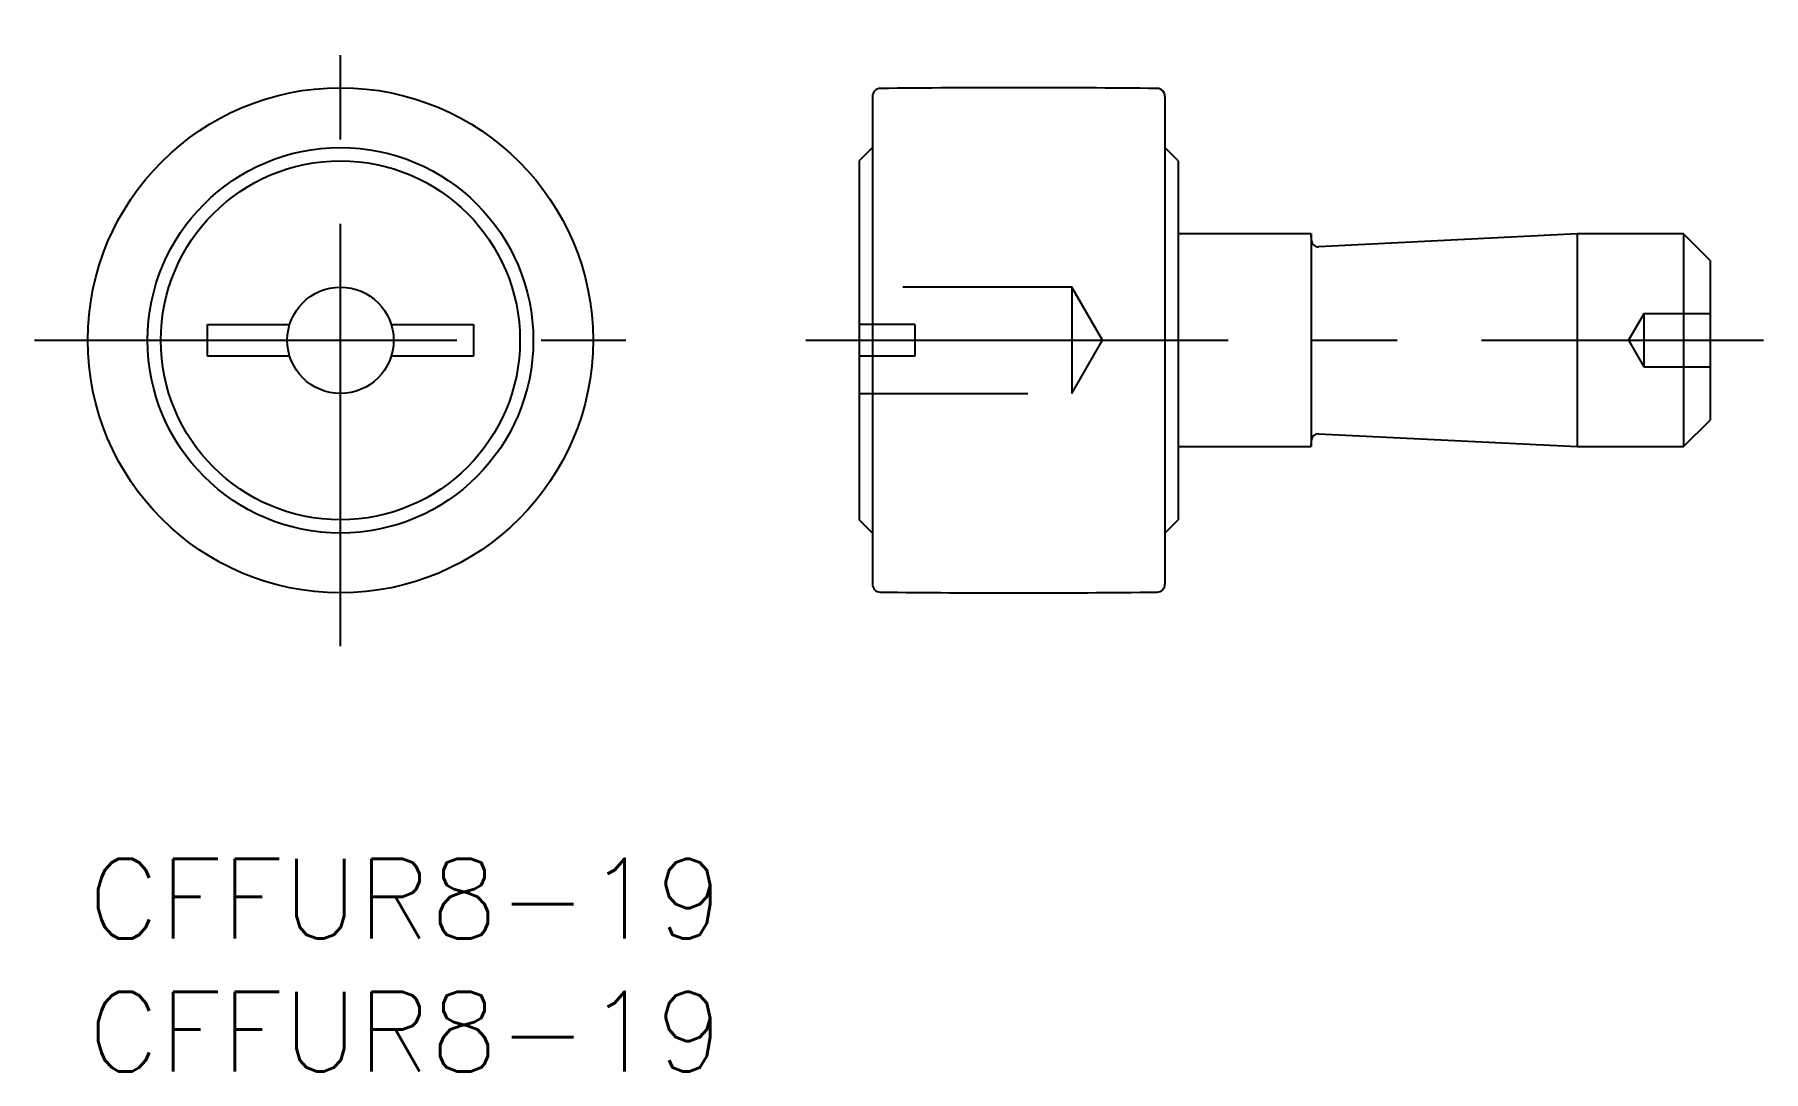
# Model space of a CAD drawing. Extents: x -2 to 63, y -8 to 31.
import ezdxf

# ---------------------------------------------------------------- set-up
doc = ezdxf.new("R2010")
doc.units = 0
doc.header["$LTSCALE"] = 0.5
doc.linetypes.add('CENTER', pattern=[50.8, 31.75, -6.35, 6.35, -6.35])
doc.linetypes.add('DASHED', pattern=[19.05, 12.7, -6.35])
for name, color, linetype in [('MSM_CENTER', 1, 'CENTER'), ('MSM_CONTINUOUS', 7, 'CONTINUOUS'), ('MSM_DASHED', 4, 'DASHED'), ('MSM_PART_NUMBER', 7, 'CONTINUOUS')]:
    doc.layers.add(name, color=color, linetype=linetype)
doc.styles.get("Standard").update_dxf_attribs({"font": 'txt.shx', "height": 1, "bigfont": 'bigfont.shx'})

# ---------------------------------------------------------------- blocks, each defined once
blk = doc.blocks.new('*U15')
at = {"layer": 'MSM_PART_NUMBER'}
blk.add_text('CFFUR8-19', height=3, dxfattribs=at).set_placement((0, -3))
blk = doc.blocks.new('*U16')
at = {"layer": 'MSM_PART_NUMBER'}
blk.add_text('CFFUR8-19', height=3, dxfattribs=at).set_placement((0, -8))

msp = doc.modelspace()

# ---------------------------------------------------------------- linework, layer by layer
at = {"layer": 'MSM_CENTER'}
for p, q in [((9.5, 8), (9.5, 31)), ((-2, 19.5), (21, 19.5)), ((27, 19.5), (63, 19.5))]:
    msp.add_line(p, q, dxfattribs=at)
at = {"layer": 'MSM_CONTINUOUS'}
for p, q in [((29.5, 28.673), (29.5, 10.327)), ((40.5, 28.673), (40.5, 10.327)), ((29.5, 26.75), (29, 26.25)), ((41, 26.25), (40.5, 26.75)), ((29, 26.25), (29, 12.75)), ((41, 26.25), (41, 12.75)), ((46, 23.5), (41, 23.5)), ((46.012, 23.251), (46, 23.5)), ((46, 23.5), (46, 15.5)), ((56, 23.5), (46.275, 23.014)), ((60, 23.5), (56, 23.5)), ((56, 23.5), (56, 15.5)), ((61, 22.5), (60, 23.5)), ((60, 23.5), (60, 15.5)), ((61, 22.5), (61, 16.5)), ((4.5, 18.9), (4.5, 20.1)), ((4.5, 20.1), (7.592, 20.1)), ((11.408, 20.1), (14.5, 20.1)), ((14.5, 20.1), (14.5, 18.9)), ((7.592, 18.9), (4.5, 18.9)), ((14.5, 18.9), (11.408, 18.9)), ((60, 15.5), (61, 16.5)), ((46, 15.5), (46.012, 15.749)), ((46.275, 15.986), (56, 15.5)), ((41, 15.5), (46, 15.5)), ((56, 15.5), (60, 15.5)), ((29, 12.75), (29.5, 12.25)), ((40.5, 12.25), (41, 12.75))]:
    msp.add_line(p, q, dxfattribs=at)
for radius in [9.5, 7.25, 6.75, 2]:
    msp.add_circle((9.5, 19.5), radius, dxfattribs=at)
for centre, radius, start, end in [((29.8, 28.673), 0.3, 90.59624, 180), ((35, -471), 500, 89.40376, 90.59624), ((40.2, 28.673), 0.3, 0, 89.40521), ((46.262, 23.263), 0.25, 182.86241, 272.86241), ((46.262, 15.737), 0.25, 87.13759, 177.13759), ((29.8, 10.327), 0.3, 180, 269.40376), ((35, 510), 500, 269.40376, 270.59624), ((40.2, 10.327), 0.3, 270.59479, 0)]:
    msp.add_arc(centre, radius, start, end, dxfattribs=at)
at = {"layer": 'MSM_DASHED'}
for p, q in [((37, 21.5), (29, 21.5)), ((38.155, 19.5), (37, 21.5)), ((37, 21.5), (37, 17.5)), ((58.5, 20.5), (57.923, 19.5)), ((61, 20.5), (58.5, 20.5)), ((58.5, 20.5), (58.5, 18.5)), ((31.1, 20.1), (29, 20.1)), ((31.1, 20.1), (31.1, 18.9)), ((31.1, 18.9), (29, 18.9)), ((37, 17.5), (38.155, 19.5)), ((57.923, 19.5), (58.5, 18.5)), ((58.5, 18.5), (61, 18.5)), ((29, 17.5), (37, 17.5))]:
    msp.add_line(p, q, dxfattribs=at)

# ---------------------------------------------------------------- block references
at = {"layer": 'MSM_CONTINUOUS'}
for name in ['*U15', '*U16']:
    msp.add_blockref(name, (0, 0), dxfattribs=at)

doc.saveas('drawing.dxf')
